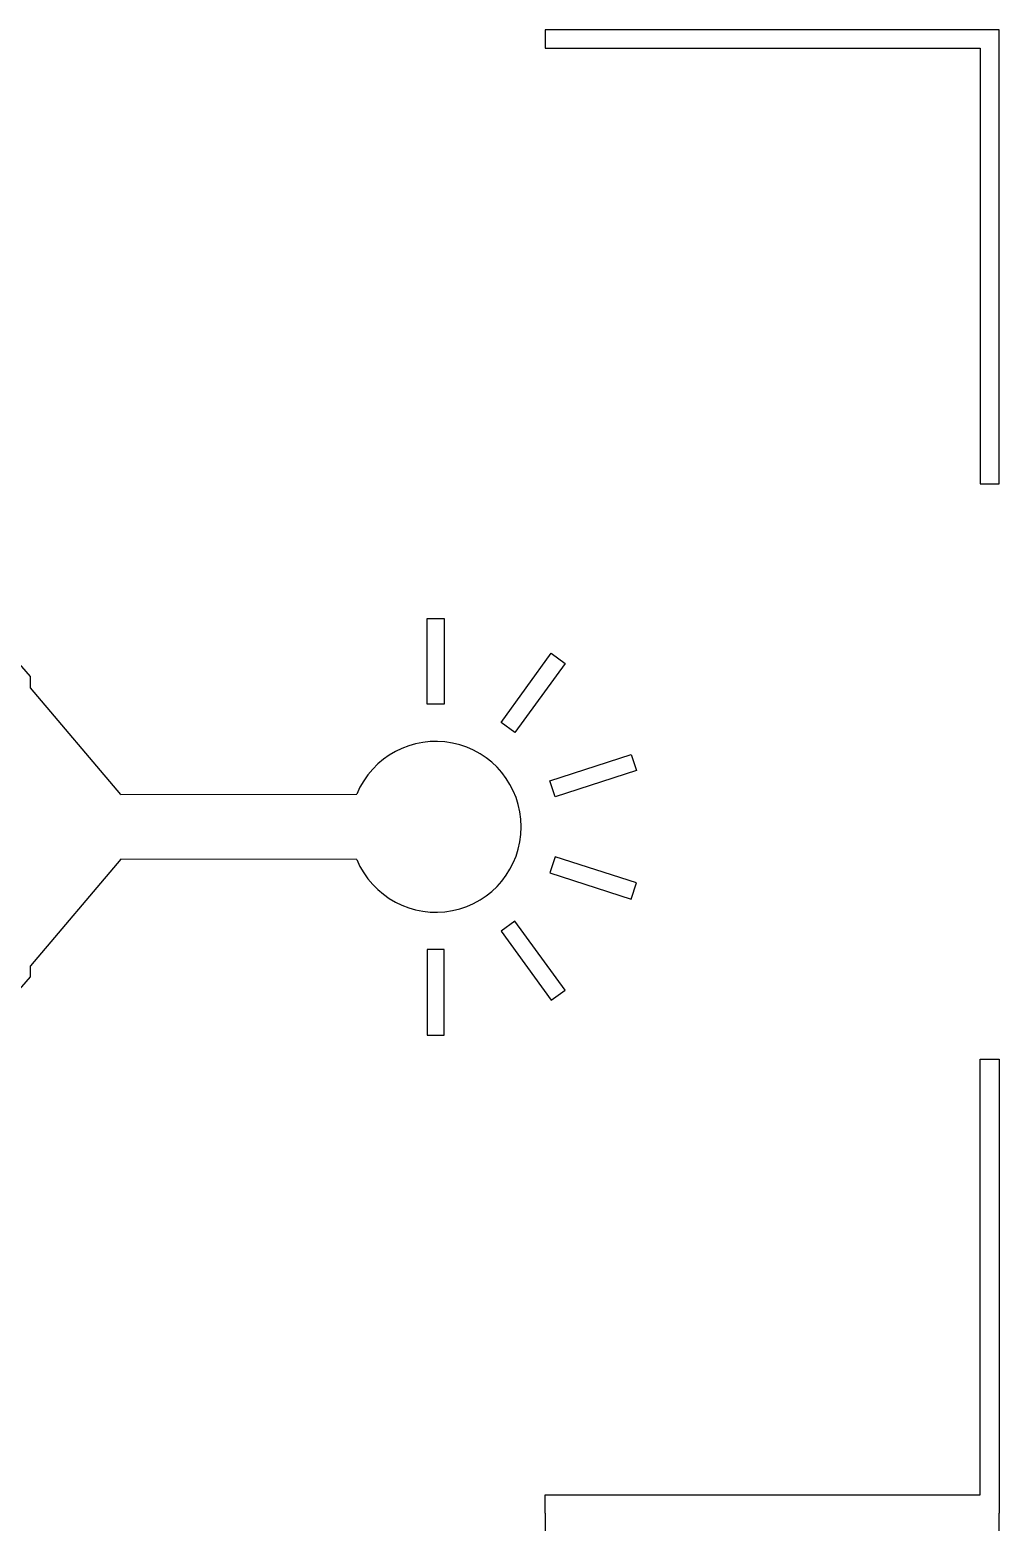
# Model space of a CAD drawing. Header units: millimetres. Extents: x 2102 to 86502, y 1818 to 64568.
# Drawn here: x 56328 to 64834, y 51469 to 64568 of the extents above; entities that cross this region are included whole.
import ezdxf

# ---------------------------------------------------------------- set-up
doc = ezdxf.new("R2010")
doc.units = ezdxf.units.MM
doc.layers.add('Layer-2', color=3, linetype='Continuous')

msp = doc.modelspace()

# ---------------------------------------------------------------- linework, layer by layer
at = {"layer": 'Layer-2'}
for p, q in [((60849, 64568), (60849, 64408)), ((64834, 64568), (60849, 64568)), ((64834, 60583), (64834, 64568)), ((60849, 64408), (64666, 64408)), ((64666, 64408), (64666, 60583)), ((64666, 60583), (64834, 60583)), ((59815, 58650), (59815, 59400)), ((59815, 59400), (59965, 59400)), ((59965, 59400), (59965, 58650)), ((60463, 58488), (60903, 59095)), ((60903, 59095), (61025, 59007)), ((61025, 59007), (60584, 58400)), ((56333, 58792), (56333, 58891)), ((57126, 57856), (56333, 58792)), ((59965, 58650), (59815, 58650)), ((60584, 58400), (60463, 58488)), ((60892, 57976), (61605, 58208)), ((61605, 58208), (61651, 58065)), ((61651, 58065), (60938, 57834)), ((60938, 57834), (60892, 57976)), ((57126, 57856), (59197, 57859)), ((57126, 57288), (56333, 56353)), ((59197, 57285), (57126, 57288)), ((60938, 57310), (60892, 57168)), ((61651, 57079), (60938, 57310)), ((60892, 57168), (61605, 56936)), ((61605, 56936), (61651, 57079)), ((60584, 56744), (60463, 56656)), ((61025, 56137), (60584, 56744)), ((60463, 56656), (60903, 56049)), ((59965, 56494), (59815, 56494)), ((59815, 56494), (59815, 55744)), ((59965, 55744), (59965, 56494)), ((56333, 56254), (56333, 56353)), ((60903, 56049), (61025, 56137)), ((59815, 55744), (59965, 55744)), ((64666, 51707), (64666, 55533)), ((64666, 55533), (64834, 55533)), ((64834, 55533), (64834, 51548)), ((60849, 51548), (60849, 51707)), ((60849, 51707), (64666, 51707)), ((60849, 51548), (60849, 51389)), ((64834, 47563), (64834, 51548))]:
    msp.add_line(p, q, dxfattribs=at)
for centre, radius, start, end in [((53006, 56110), 4337, 39.8902, 135.8633), ((59890, 57572), 750, 202.4872, 157.5099), ((53006, 59036), 4337, 224.1383, 320.1035)]:
    msp.add_arc(centre, radius, start, end, dxfattribs=at)

doc.saveas('drawing.dxf')
